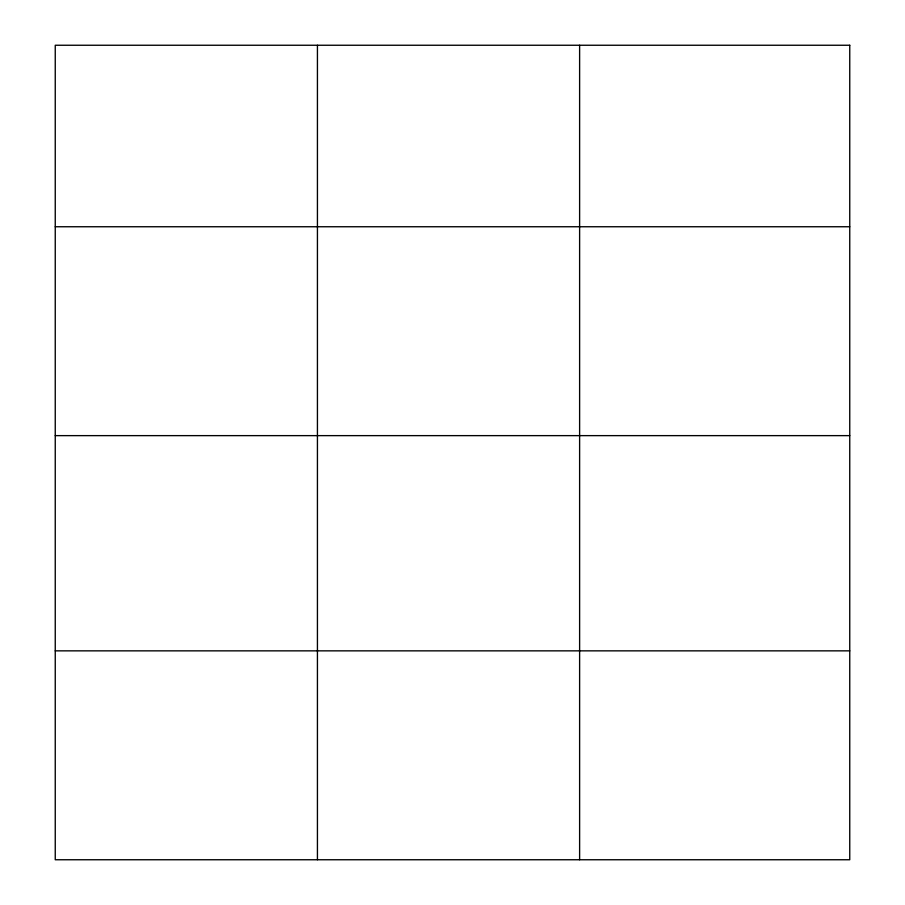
<?xml version="1.0" encoding="UTF-8"?>
<svg xmlns="http://www.w3.org/2000/svg" width="905" height="905" viewBox="0 0 905 905"><rect width="100%" height="100%" fill="white"/><g stroke="black" fill="none" stroke-linecap="round" stroke-linejoin="round"><path stroke-width="1.36" d="M55.25 226.748L849.75 226.748M55.25 435.633L849.75 435.633M55.25 650.853L849.75 650.853M579.619 45.25L579.619 859.75M317.429 45.25L317.429 859.75M849.75 45.25L55.25 45.25L55.25 859.75L849.75 859.75L849.75 45.25"/></g></svg>
